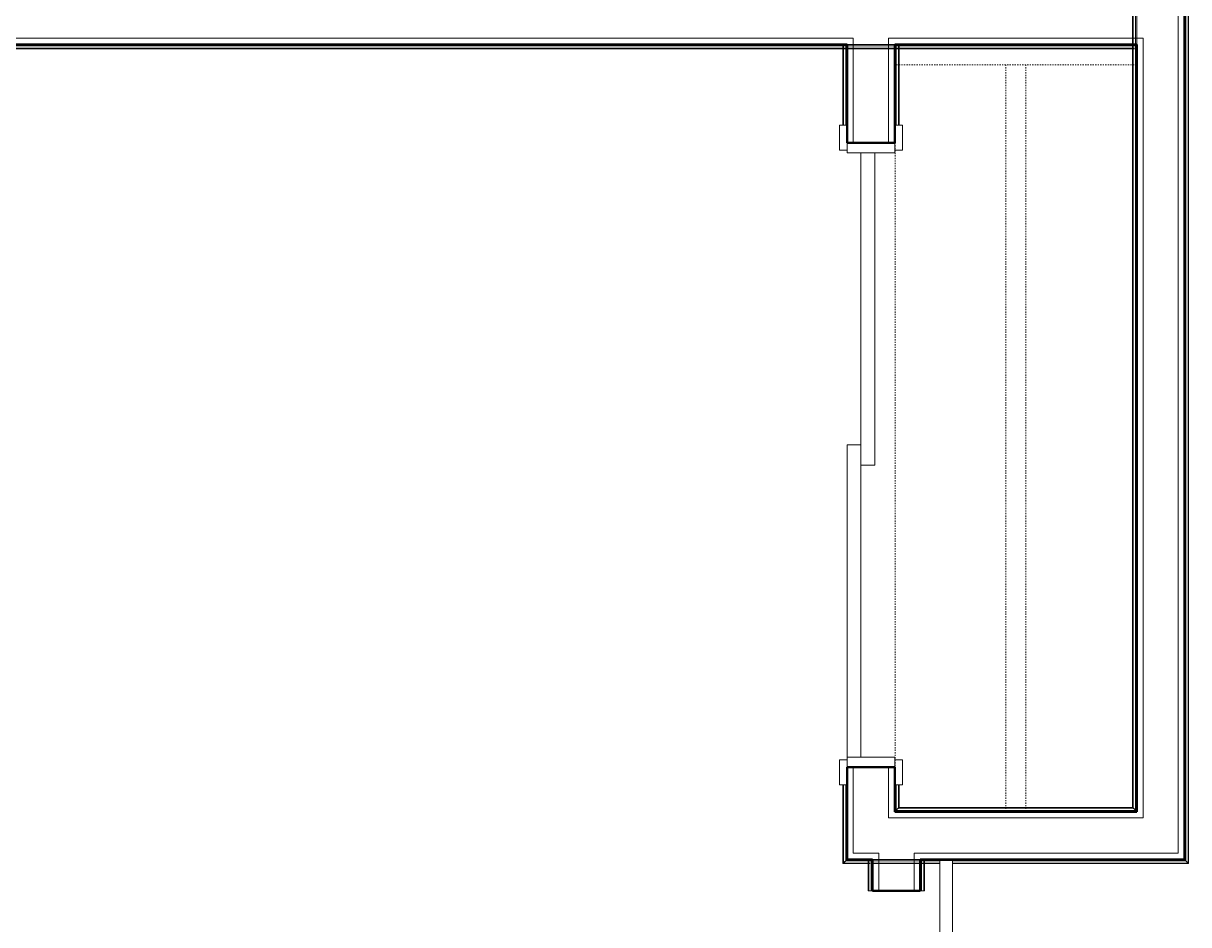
# Model space of a CAD drawing. Header units: inches. Extents: x -4218 to -1830, y 9767 to 12426.
# Drawn here: x -3360.1 to -3244.3, y 10559.4 to 10648.9 of the extents above; entities that cross this region are included whole.
import ezdxf

# ---------------------------------------------------------------- set-up
doc = ezdxf.new("R2010")
doc.units = ezdxf.units.IN
doc.header["$MEASUREMENT"] = 0
doc.linetypes.add('Dash', pattern=[0.25, 0.125, -0.125])
for name, color, linetype, lineweight in [('0-1', 7, 'Continuous', 5), ('0-2', 253, 'Continuous', 9), ('A-DOOR-1', 7, 'Continuous', 9), ('A-DOOR-2', 50, 'Continuous', 20), ('A-DOOR-3', 250, 'Continuous', 50), ('A-DOOR-FRAM-1', 50, 'Continuous', 20), ('A-WALL-1', 250, 'Continuous', 50), ('A-WALL-2', 10, 'Continuous', 13), ('A-WALL-3', 254, 'Continuous', 9), ('A-WALL-4', 253, 'Continuous', 9), ('A-WALL-5', 252, 'Continuous', 9), ('A-WALL-6', 7, 'Continuous', 9), ('Q-CASE-HDLN-1', 7, 'Dash', 9)]:
    doc.layers.add(name, color=color, linetype=linetype, lineweight=lineweight)

# ---------------------------------------------------------------- blocks, each defined once
blk = doc.blocks.new('Basic Wall _ INT - W4BØF - _5_8 GYP - 2X4 WOOD_BATT_ - 5_8 GYP_ - ___-3183195-BACKGROUND - 3RD FLOOR')
at = {"layer": 'A-WALL-3'}
for p, q in [((-3270.92, 10565.89), (-3270.95, 10565.89)), ((-3270.75, 10565.89), (-3270.81, 10565.89)), ((-3270.6, 10565.89), (-3270.74, 10565.89)), ((-3270.54, 10565.89), (-3270.6, 10565.89))]:
    blk.add_line(p, q, dxfattribs=at)
at = {"layer": 'A-WALL-4'}
for p, q in [((-3270.88, 10565.89), (-3270.86, 10565.89)), ((-3270.86, 10565.89), (-3270.82, 10565.89)), ((-3270.82, 10565.89), (-3270.54, 10565.89)), ((-3270.6, 10565.69), (-3270.6, 10565.74)), ((-3270.6, 10565.6), (-3270.6, 10565.67)), ((-3270.6, 10565.48), (-3270.6, 10565.57)), ((-3270.95, 10476.16), (-3270.95, 10475.54)), ((-3270.6, 10475.54), (-3270.6, 10476.16)), ((-3270.95, 10475.52), (-3270.92, 10475.52)), ((-3270.81, 10475.52), (-3270.75, 10475.52)), ((-3270.74, 10475.52), (-3270.6, 10475.52)), ((-3270.6, 10475.52), (-3270.54, 10475.52))]:
    blk.add_line(p, q, dxfattribs=at)
at = {"layer": 'A-WALL-5'}
for p, q in [((-3270.95, 10565.89), (-3270.91, 10565.89)), ((-3270.95, 10565.89), (-3270.95, 10562.79)), ((-3270.91, 10565.89), (-3270.88, 10565.89)), ((-3270.6, 10562.79), (-3270.6, 10565.48)), ((-3270.54, 10565.69), (-3270.54, 10565.73)), ((-3270.54, 10565.6), (-3270.54, 10565.67)), ((-3270.54, 10565.48), (-3270.54, 10565.57)), ((-3270.95, 10562.79), (-3270.92, 10562.79)), ((-3270.81, 10562.79), (-3270.75, 10562.79)), ((-3270.74, 10562.79), (-3270.6, 10562.79)), ((-3270.6, 10562.79), (-3270.54, 10562.79)), ((-3270.92, 10526.79), (-3270.95, 10526.79)), ((-3270.95, 10526.79), (-3270.95, 10476.16)), ((-3270.75, 10526.79), (-3270.81, 10526.79)), ((-3270.6, 10526.79), (-3270.74, 10526.79)), ((-3270.54, 10526.79), (-3270.6, 10526.79)), ((-3270.6, 10476.16), (-3270.6, 10526.79)), ((-3270.82, 10475.54), (-3270.82, 10476.16)), ((-3270.54, 10475.54), (-3270.54, 10476.16)), ((-3270.91, 10475.52), (-3270.95, 10475.52)), ((-3270.82, 10475.52), (-3270.91, 10475.52)), ((-3270.54, 10475.52), (-3270.82, 10475.52))]:
    blk.add_line(p, q, dxfattribs=at)
at = {"layer": 'A-WALL-6'}
for p, q in [((-3270.82, 10562.79), (-3270.82, 10565.89)), ((-3270.54, 10562.79), (-3270.54, 10565.48)), ((-3270.91, 10562.79), (-3270.95, 10562.79)), ((-3270.82, 10562.79), (-3270.91, 10562.79)), ((-3270.54, 10562.79), (-3270.82, 10562.79)), ((-3270.95, 10526.79), (-3270.91, 10526.79)), ((-3270.91, 10526.79), (-3270.82, 10526.79)), ((-3270.82, 10476.16), (-3270.82, 10526.79)), ((-3270.82, 10526.79), (-3270.54, 10526.79)), ((-3270.54, 10476.16), (-3270.54, 10526.79))]:
    blk.add_line(p, q, dxfattribs=at)
blk = doc.blocks.new('Basic Wall _ INT - W4BØF - _5_8 GYP - 2X4 WOOD_BATT_ - 5_8 GYP_ - ___-3183194-BACKGROUND - 3RD FLOOR')
at = {"layer": 'A-WALL-3'}
for p, q in [((-3276.05, 10565.89), (-3276.11, 10565.89)), ((-3275.9, 10565.89), (-3276.05, 10565.89)), ((-3275.84, 10565.89), (-3275.9, 10565.89)), ((-3275.7, 10565.89), (-3275.72, 10565.89)), ((-3275.7, 10526.79), (-3275.72, 10526.79))]:
    blk.add_line(p, q, dxfattribs=at)
at = {"layer": 'A-WALL-4'}
for p, q in [((-3276.11, 10565.89), (-3275.99, 10565.89)), ((-3276.05, 10565.69), (-3276.05, 10565.74)), ((-3276.05, 10565.6), (-3276.05, 10565.68)), ((-3276.05, 10565.48), (-3276.05, 10565.59)), ((-3275.99, 10565.89), (-3275.82, 10565.89)), ((-3275.82, 10565.89), (-3275.76, 10565.89)), ((-3276.05, 10526.79), (-3276.11, 10526.79)), ((-3275.9, 10526.79), (-3276.05, 10526.79)), ((-3276.05, 10522.57), (-3276.05, 10526.78)), ((-3275.84, 10526.79), (-3275.9, 10526.79)), ((-3275.7, 10526.79), (-3275.7, 10522.54)), ((-3276.05, 10522.34), (-3276.05, 10522.39)), ((-3276.05, 10522.25), (-3276.05, 10522.34)), ((-3276.05, 10522.13), (-3276.05, 10522.25))]:
    blk.add_line(p, q, dxfattribs=at)
at = {"layer": 'A-WALL-5'}
for p, q in [((-3276.11, 10565.69), (-3276.11, 10565.74)), ((-3276.11, 10565.6), (-3276.11, 10565.68)), ((-3276.11, 10565.48), (-3276.11, 10565.59)), ((-3276.05, 10562.79), (-3276.05, 10565.48)), ((-3275.76, 10565.89), (-3275.74, 10565.89)), ((-3275.74, 10565.89), (-3275.7, 10565.89)), ((-3275.7, 10565.89), (-3275.7, 10562.79)), ((-3276.11, 10562.79), (-3276.05, 10562.79)), ((-3276.05, 10562.79), (-3275.9, 10562.79)), ((-3275.9, 10562.79), (-3275.84, 10562.79)), ((-3275.72, 10562.79), (-3275.7, 10562.79)), ((-3276.11, 10526.79), (-3275.82, 10526.79)), ((-3276.11, 10522.58), (-3276.11, 10526.78)), ((-3275.82, 10526.79), (-3275.82, 10522.55)), ((-3275.82, 10526.79), (-3275.74, 10526.79)), ((-3275.74, 10526.79), (-3275.7, 10526.79)), ((-3276.11, 10522.34), (-3276.11, 10522.39)), ((-3276.11, 10522.25), (-3276.11, 10522.34)), ((-3276.11, 10522.13), (-3276.11, 10522.25)), ((-3276.05, 10475.52), (-3276.05, 10522.13)), ((-3275.7, 10522.54), (-3275.7, 10475.52)), ((-3276.11, 10475.52), (-3276.05, 10475.52)), ((-3276.05, 10475.52), (-3275.9, 10475.52)), ((-3275.9, 10475.52), (-3275.84, 10475.52)), ((-3275.72, 10475.52), (-3275.7, 10475.52))]:
    blk.add_line(p, q, dxfattribs=at)
at = {"layer": 'A-WALL-6'}
for p, q in [((-3276.11, 10562.79), (-3276.11, 10565.48)), ((-3275.82, 10565.89), (-3275.82, 10562.79)), ((-3275.82, 10562.79), (-3276.11, 10562.79)), ((-3275.74, 10562.79), (-3275.82, 10562.79)), ((-3275.7, 10562.79), (-3275.74, 10562.79)), ((-3276.11, 10475.52), (-3276.11, 10522.13)), ((-3275.82, 10522.54), (-3275.82, 10475.52)), ((-3275.82, 10475.52), (-3276.11, 10475.52)), ((-3275.74, 10475.52), (-3275.82, 10475.52)), ((-3275.7, 10475.52), (-3275.74, 10475.52))]:
    blk.add_line(p, q, dxfattribs=at)
blk = doc.blocks.new('Basic Wall _ INT - W4BØF - _5_8 GYP - 2X4 WOOD_BATT_ - 5_8 GYP_ - ___-3183199-BACKGROUND - 3RD FLOOR')
at = {"layer": 'A-WALL-3'}
for p, q in [((-3278.57, 10646.79), (-3278.64, 10646.79)), ((-3278.43, 10646.79), (-3278.57, 10646.79)), ((-3278.36, 10646.79), (-3278.42, 10646.79)), ((-3278.22, 10646.79), (-3278.25, 10646.79))]:
    blk.add_line(p, q, dxfattribs=at)
at = {"layer": 'A-WALL-4'}
for p, q in [((-3278.64, 10646.79), (-3278.37, 10646.79)), ((-3278.57, 10646.6), (-3278.57, 10646.65)), ((-3278.57, 10646.51), (-3278.57, 10646.59)), ((-3278.57, 10646.4), (-3278.57, 10646.5)), ((-3278.37, 10646.79), (-3278.35, 10646.79)), ((-3278.35, 10646.79), (-3278.29, 10646.79)), ((-3278.22, 10574.67), (-3278.22, 10573.3)), ((-3278.64, 10565.48), (-3278.57, 10565.54)), ((-3278.57, 10565.54), (-3278.43, 10565.69)), ((-3278.42, 10565.69), (-3278.36, 10565.75)), ((-3278.25, 10565.87), (-3278.22, 10565.89))]:
    blk.add_line(p, q, dxfattribs=at)
at = {"layer": 'A-WALL-5'}
for p, q in [((-3278.64, 10646.6), (-3278.64, 10646.65)), ((-3278.64, 10646.51), (-3278.64, 10646.59)), ((-3278.64, 10646.4), (-3278.64, 10646.5)), ((-3278.57, 10638.8), (-3278.57, 10646.38)), ((-3278.29, 10646.79), (-3278.26, 10646.79)), ((-3278.26, 10646.79), (-3278.22, 10646.79)), ((-3278.22, 10646.79), (-3278.22, 10638.8)), ((-3278.57, 10565.54), (-3278.57, 10573.3)), ((-3278.22, 10573.3), (-3278.22, 10565.89))]:
    blk.add_line(p, q, dxfattribs=at)
at = {"layer": 'A-WALL-6'}
for p, q in [((-3278.64, 10638.8), (-3278.64, 10646.38)), ((-3278.35, 10646.79), (-3278.35, 10638.8)), ((-3278.64, 10565.48), (-3278.64, 10573.3)), ((-3278.35, 10573.3), (-3278.35, 10565.77))]:
    blk.add_line(p, q, dxfattribs=at)
at = {"layer": 'A-WALL-6', "flags": 128}
for points in [[(-3278.35, 10565.77), (-3278.37, 10565.75), (-3278.42, 10565.69), (-3278.52, 10565.6), (-3278.64, 10565.48)], [(-3278.26, 10565.85), (-3278.29, 10565.83), (-3278.31, 10565.81), (-3278.32, 10565.79), (-3278.34, 10565.78), (-3278.34, 10565.77), (-3278.35, 10565.77)]]:
    blk.add_lwpolyline(points, dxfattribs=at)
blk = doc.blocks.new('Basic Wall _ INT - W4BØF - _5_8 GYP - 2X4 WOOD_BATT_ - 5_8 GYP_ - ___-3183198-BACKGROUND - 3RD FLOOR')
at = {"layer": 'A-WALL-3'}
for p, q in [((-3273.45, 10646.79), (-3273.47, 10646.79)), ((-3273.27, 10646.79), (-3273.33, 10646.79)), ((-3273.12, 10646.79), (-3273.27, 10646.79)), ((-3273.06, 10646.79), (-3273.12, 10646.79))]:
    blk.add_line(p, q, dxfattribs=at)
at = {"layer": 'A-WALL-4'}
for p, q in [((-3273.41, 10646.79), (-3273.35, 10646.79)), ((-3273.35, 10646.79), (-3273.06, 10646.79)), ((-3273.12, 10646.6), (-3273.12, 10646.65)), ((-3273.12, 10646.51), (-3273.12, 10646.59)), ((-3273.12, 10646.4), (-3273.12, 10646.5)), ((-3273.47, 10575.05), (-3273.47, 10573.3)), ((-3273.47, 10570.64), (-3273.45, 10570.67)), ((-3273.33, 10570.78), (-3273.27, 10570.84)), ((-3273.27, 10570.85), (-3273.12, 10570.99)), ((-3273.12, 10570.99), (-3273.06, 10571.06))]:
    blk.add_line(p, q, dxfattribs=at)
at = {"layer": 'A-WALL-5'}
for p, q in [((-3273.47, 10646.79), (-3273.43, 10646.79)), ((-3273.47, 10646.79), (-3273.47, 10638.8)), ((-3273.43, 10646.79), (-3273.41, 10646.79)), ((-3273.12, 10638.8), (-3273.12, 10646.38)), ((-3273.06, 10646.6), (-3273.06, 10646.65)), ((-3273.06, 10646.51), (-3273.06, 10646.59)), ((-3273.06, 10646.4), (-3273.06, 10646.5)), ((-3273.47, 10573.3), (-3273.47, 10570.64)), ((-3273.12, 10570.99), (-3273.12, 10573.3))]:
    blk.add_line(p, q, dxfattribs=at)
at = {"layer": 'A-WALL-6'}
for p, q in [((-3273.35, 10638.8), (-3273.35, 10646.79)), ((-3273.06, 10638.8), (-3273.06, 10646.38)), ((-3273.35, 10570.77), (-3273.35, 10573.3)), ((-3273.06, 10571.06), (-3273.06, 10573.3))]:
    blk.add_line(p, q, dxfattribs=at)
at = {"layer": 'A-WALL-6', "flags": 128}
for points in [[(-3273.35, 10570.77), (-3273.35, 10570.77), (-3273.36, 10570.76), (-3273.37, 10570.74), (-3273.39, 10570.73), (-3273.41, 10570.71), (-3273.43, 10570.69)], [(-3273.06, 10571.06), (-3273.18, 10570.94), (-3273.27, 10570.85), (-3273.33, 10570.79), (-3273.35, 10570.77)]]:
    blk.add_lwpolyline(points, dxfattribs=at)
blk = doc.blocks.new('SLIDING - FLUSH - 5-0 x 6-8-3203585-BACKGROUND - 3RD FLOOR')
at = {"layer": 'A-DOOR-1'}
for p, q in [((-30.25, 3), (-32.75, 3)), ((-32.75, 3), (-32.75, 2.25)), ((-30.25, 2.25), (-30.25, 3)), ((30.25, 3), (30.25, 2.25)), ((32.75, 3), (30.25, 3)), ((32.75, 2.25), (32.75, 3)), ((-32.75, 2.25), (-30.25, 2.25)), ((30.25, 2.25), (32.75, 2.25)), ((-30.25, -2.5), (-32.75, -2.5)), ((-32.75, -2.5), (-32.75, -3.25)), ((-32.75, -3.25), (-30.25, -3.25)), ((-30.25, -3.25), (-30.25, -2.5)), ((32.75, -2.5), (30.25, -2.5)), ((30.25, -2.5), (30.25, -3.25)), ((30.25, -3.25), (32.75, -3.25)), ((32.75, -3.25), (32.75, -2.5))]:
    blk.add_line(p, q, dxfattribs=at)
at = {"layer": 'A-DOOR-2'}
for p, q in [((1, 2.25), (-30, 2.25)), ((-30, 2.25), (-30, 0.87)), ((1, 0.87), (1, 2.25)), ((-30, 0.87), (1, 0.87)), ((30, 0.87), (-1, 0.87)), ((-1, 0.87), (-1, -0.5)), ((30, -0.5), (30, 0.87)), ((-1, -0.5), (30, -0.5))]:
    blk.add_line(p, q, dxfattribs=at)
at = {"layer": 'A-DOOR-FRAM-1'}
for p, q in [((-30, 2.25), (-31, 2.25)), ((-31, 2.25), (-31, -2.5)), ((-30, -2.5), (-30, 2.25)), ((31, 2.25), (30, 2.25)), ((30, 2.25), (30, -2.5)), ((31, -2.5), (31, 2.25)), ((-31, -2.5), (-30, -2.5)), ((30, -2.5), (31, -2.5))]:
    blk.add_line(p, q, dxfattribs=at)
blk = doc.blocks.new('Basic Wall _ INT - W4BØF - _5_8 GYP - 2X4 WOOD_BATT_ - 5_8 GYP_ - ___-3183201-BACKGROUND - 3RD FLOOR')
at = {"layer": 'A-WALL-3'}
for p, q in [((-3249.45, 10646.77), (-3249.45, 10646.79)), ((-3249.45, 10646.59), (-3249.45, 10646.65)), ((-3249.45, 10646.44), (-3249.45, 10646.59)), ((-3249.45, 10646.38), (-3249.45, 10646.44))]:
    blk.add_line(p, q, dxfattribs=at)
at = {"layer": 'A-WALL-4'}
for p, q in [((-3278.64, 10646.44), (-3278.52, 10646.44)), ((-3278.52, 10646.44), (-3278.43, 10646.44)), ((-3278.42, 10646.44), (-3278.37, 10646.44)), ((-3273.47, 10646.79), (-3278.22, 10646.79)), ((-3278.2, 10646.44), (-3274.1, 10646.44)), ((-3274.07, 10646.44), (-3273.47, 10646.44)), ((-3273.33, 10646.44), (-3273.27, 10646.44)), ((-3273.27, 10646.44), (-3273.18, 10646.44)), ((-3273.18, 10646.44), (-3273.06, 10646.44)), ((-3249.86, 10646.44), (-3249.77, 10646.44)), ((-3249.74, 10646.44), (-3249.68, 10646.44)), ((-3249.45, 10646.73), (-3249.45, 10646.71)), ((-3249.45, 10646.71), (-3249.45, 10646.69)), ((-3249.45, 10646.69), (-3249.45, 10646.68)), ((-3249.45, 10646.68), (-3249.45, 10646.67)), ((-3249.45, 10646.67), (-3249.45, 10646.65)), ((-3249.45, 10646.65), (-3249.45, 10646.38))]:
    blk.add_line(p, q, dxfattribs=at)
at = {"layer": 'A-WALL-5'}
for p, q in [((-3278.22, 10646.79), (-3402.3, 10646.79)), ((-3402.3, 10646.44), (-3278.64, 10646.44)), ((-3278.64, 10646.38), (-3278.52, 10646.38)), ((-3278.52, 10646.38), (-3278.43, 10646.38)), ((-3278.42, 10646.38), (-3278.37, 10646.38)), ((-3278.21, 10646.67), (-3274.1, 10646.67)), ((-3278.2, 10646.38), (-3274.1, 10646.38)), ((-3274.09, 10646.67), (-3273.47, 10646.67)), ((-3274.07, 10646.38), (-3273.47, 10646.38)), ((-3249.45, 10646.79), (-3273.47, 10646.79)), ((-3273.33, 10646.38), (-3273.27, 10646.38)), ((-3273.27, 10646.38), (-3273.18, 10646.38)), ((-3273.18, 10646.38), (-3273.06, 10646.38)), ((-3273.06, 10646.44), (-3249.86, 10646.44)), ((-3249.86, 10646.38), (-3249.77, 10646.38)), ((-3249.74, 10646.38), (-3249.68, 10646.38)), ((-3249.45, 10646.79), (-3249.45, 10646.75)), ((-3249.45, 10646.75), (-3249.45, 10646.73))]:
    blk.add_line(p, q, dxfattribs=at)
at = {"layer": 'A-WALL-6'}
for p, q in [((-3402.3, 10646.67), (-3278.21, 10646.67)), ((-3402.3, 10646.38), (-3278.64, 10646.38)), ((-3273.47, 10646.67), (-3249.45, 10646.67)), ((-3273.06, 10646.38), (-3249.86, 10646.38))]:
    blk.add_line(p, q, dxfattribs=at)
blk = doc.blocks.new('Basic Wall _ INT - W4BØF - _5_8 GYP - 2X4 WOOD_BATT_ - 5_8 GYP_ - ___-3183203-BACKGROUND - 3RD FLOOR')
at = {"layer": 'A-WALL-4'}
for p, q in [((-3244.7, 10565.89), (-3244.67, 10565.87)), ((-3244.56, 10565.75), (-3244.5, 10565.69)), ((-3244.49, 10565.69), (-3244.35, 10565.54)), ((-3244.35, 10565.54), (-3244.29, 10565.48))]:
    blk.add_line(p, q, dxfattribs=at)
at = {"layer": 'A-WALL-5'}
for p, q in [((-3244.67, 10673.55), (-3244.7, 10673.55)), ((-3244.7, 10565.89), (-3244.7, 10673.55)), ((-3244.5, 10673.55), (-3244.56, 10673.55)), ((-3244.35, 10673.55), (-3244.49, 10673.55)), ((-3244.29, 10673.55), (-3244.35, 10673.55)), ((-3244.35, 10673.55), (-3244.35, 10565.54))]:
    blk.add_line(p, q, dxfattribs=at)
at = {"layer": 'A-WALL-6'}
for p, q in [((-3244.7, 10673.55), (-3244.66, 10673.55)), ((-3244.66, 10673.55), (-3244.57, 10673.55)), ((-3244.57, 10565.77), (-3244.57, 10673.55)), ((-3244.57, 10673.55), (-3244.29, 10673.55)), ((-3244.29, 10673.55), (-3244.29, 10565.48))]:
    blk.add_line(p, q, dxfattribs=at)
at = {"layer": 'A-WALL-6', "flags": 128}
for points in [[(-3244.57, 10565.77), (-3244.58, 10565.77), (-3244.58, 10565.78), (-3244.6, 10565.79), (-3244.61, 10565.81), (-3244.63, 10565.83), (-3244.66, 10565.85)], [(-3244.29, 10565.48), (-3244.4, 10565.6), (-3244.5, 10565.69), (-3244.55, 10565.75), (-3244.57, 10565.77)]]:
    blk.add_lwpolyline(points, dxfattribs=at)
blk = doc.blocks.new('Basic Wall _ INT - W4BØF - _5_8 GYP - 2X4 WOOD_BATT_ - 5_8 GYP_ - ___-3183202-BACKGROUND - 3RD FLOOR')
at = {"layer": 'A-WALL-4'}
for p, q in [((-3249.8, 10651.95), (-3249.8, 10651.84)), ((-3249.8, 10651.84), (-3249.8, 10651.74)), ((-3249.8, 10651.74), (-3249.8, 10651.69)), ((-3249.8, 10651.54), (-3249.8, 10650.92)), ((-3249.8, 10650.87), (-3249.8, 10647.42)), ((-3249.45, 10646.79), (-3249.45, 10651.54)), ((-3249.8, 10647.41), (-3249.8, 10646.79)), ((-3249.8, 10646.65), (-3249.8, 10646.59)), ((-3249.8, 10646.59), (-3249.8, 10646.5)), ((-3249.8, 10646.5), (-3249.8, 10646.38)), ((-3249.86, 10571.06), (-3249.8, 10570.99)), ((-3249.8, 10570.99), (-3249.65, 10570.85)), ((-3249.65, 10570.84), (-3249.59, 10570.78)), ((-3249.47, 10570.67), (-3249.45, 10570.64))]:
    blk.add_line(p, q, dxfattribs=at)
at = {"layer": 'A-WALL-5'}
for p, q in [((-3249.8, 10673.55), (-3249.86, 10673.55)), ((-3249.65, 10673.55), (-3249.8, 10673.55)), ((-3249.8, 10673.55), (-3249.8, 10651.95)), ((-3249.59, 10673.55), (-3249.65, 10673.55)), ((-3249.45, 10673.55), (-3249.47, 10673.55)), ((-3249.45, 10651.54), (-3249.45, 10673.55)), ((-3249.86, 10651.95), (-3249.86, 10651.84)), ((-3249.86, 10651.84), (-3249.86, 10651.74)), ((-3249.86, 10651.74), (-3249.86, 10651.69)), ((-3249.86, 10651.54), (-3249.86, 10650.86)), ((-3249.86, 10650.86), (-3249.86, 10647.42)), ((-3249.57, 10651.54), (-3249.57, 10650.92)), ((-3249.57, 10650.9), (-3249.57, 10647.42)), ((-3249.86, 10647.41), (-3249.86, 10646.79)), ((-3249.57, 10647.41), (-3249.57, 10646.79)), ((-3249.86, 10646.65), (-3249.86, 10646.59)), ((-3249.86, 10646.59), (-3249.86, 10646.5)), ((-3249.86, 10646.5), (-3249.86, 10646.38)), ((-3249.8, 10646.38), (-3249.8, 10570.99)), ((-3249.45, 10570.64), (-3249.45, 10646.79))]:
    blk.add_line(p, q, dxfattribs=at)
at = {"layer": 'A-WALL-6'}
for p, q in [((-3249.86, 10673.55), (-3249.57, 10673.55)), ((-3249.86, 10673.55), (-3249.86, 10651.95)), ((-3249.57, 10673.55), (-3249.57, 10651.54)), ((-3249.57, 10673.55), (-3249.49, 10673.55)), ((-3249.49, 10673.55), (-3249.45, 10673.55)), ((-3249.86, 10646.38), (-3249.86, 10571.06)), ((-3249.57, 10646.79), (-3249.57, 10570.77))]:
    blk.add_line(p, q, dxfattribs=at)
at = {"layer": 'A-WALL-6', "flags": 128}
for points in [[(-3249.57, 10570.77), (-3249.59, 10570.79), (-3249.65, 10570.85), (-3249.74, 10570.94), (-3249.86, 10571.06)], [(-3249.49, 10570.69), (-3249.51, 10570.71), (-3249.53, 10570.73), (-3249.55, 10570.74), (-3249.56, 10570.76), (-3249.57, 10570.77), (-3249.57, 10570.77)]]:
    blk.add_lwpolyline(points, dxfattribs=at)
blk = doc.blocks.new('Basic Wall _ INT - W4BØF - _5_8 GYP - 2X4 WOOD_BATT_ - 5_8 GYP_ - ___-3183205-BACKGROUND - 3RD FLOOR')
at = {"layer": 'A-WALL-4'}
for p, q in [((-3273.45, 10570.67), (-3273.47, 10570.64)), ((-3273.27, 10570.84), (-3273.33, 10570.78)), ((-3273.12, 10570.99), (-3273.27, 10570.85)), ((-3273.06, 10571.06), (-3273.12, 10570.99)), ((-3249.8, 10570.99), (-3249.86, 10571.06)), ((-3249.65, 10570.85), (-3249.8, 10570.99)), ((-3249.59, 10570.78), (-3249.65, 10570.84)), ((-3249.45, 10570.64), (-3249.47, 10570.67))]:
    blk.add_line(p, q, dxfattribs=at)
at = {"layer": 'A-WALL-5'}
for p, q in [((-3273.12, 10570.99), (-3249.8, 10570.99)), ((-3249.45, 10570.64), (-3273.47, 10570.64))]:
    blk.add_line(p, q, dxfattribs=at)
at = {"layer": 'A-WALL-6'}
for p, q in [((-3249.57, 10570.77), (-3273.35, 10570.77)), ((-3273.06, 10571.06), (-3249.86, 10571.06))]:
    blk.add_line(p, q, dxfattribs=at)
at = {"layer": 'A-WALL-6', "flags": 128}
for points in [[(-3273.43, 10570.69), (-3273.41, 10570.71), (-3273.39, 10570.73), (-3273.37, 10570.74), (-3273.36, 10570.76), (-3273.35, 10570.77), (-3273.35, 10570.77)], [(-3273.35, 10570.77), (-3273.33, 10570.79), (-3273.27, 10570.85), (-3273.18, 10570.94), (-3273.06, 10571.06)], [(-3249.86, 10571.06), (-3249.74, 10570.94), (-3249.65, 10570.85), (-3249.59, 10570.79), (-3249.57, 10570.77)], [(-3249.57, 10570.77), (-3249.57, 10570.77), (-3249.56, 10570.76), (-3249.55, 10570.74), (-3249.53, 10570.73), (-3249.51, 10570.71), (-3249.49, 10570.69)]]:
    blk.add_lwpolyline(points, dxfattribs=at)
blk = doc.blocks.new('Basic Wall _ INT - W4BØF - _5_8 GYP - 2X4 WOOD_BATT_ - 5_8 GYP_ - ___-3183204-BACKGROUND - 3RD FLOOR')
at = {"layer": 'A-WALL-4'}
for p, q in [((-3278.57, 10565.54), (-3278.64, 10565.48)), ((-3278.43, 10565.69), (-3278.57, 10565.54)), ((-3278.36, 10565.75), (-3278.42, 10565.69)), ((-3278.22, 10565.89), (-3278.25, 10565.87)), ((-3276.11, 10565.54), (-3276.01, 10565.54)), ((-3275.99, 10565.54), (-3275.95, 10565.54)), ((-3275.9, 10565.54), (-3275.85, 10565.54)), ((-3275.07, 10565.89), (-3275.7, 10565.89)), ((-3275.7, 10565.54), (-3270.95, 10565.54)), ((-3270.95, 10565.89), (-3271.57, 10565.89)), ((-3270.8, 10565.54), (-3270.75, 10565.54)), ((-3270.75, 10565.54), (-3270.67, 10565.54)), ((-3270.65, 10565.54), (-3270.55, 10565.54)), ((-3244.67, 10565.87), (-3244.7, 10565.89)), ((-3244.5, 10565.69), (-3244.56, 10565.75)), ((-3244.35, 10565.54), (-3244.49, 10565.69)), ((-3244.29, 10565.48), (-3244.35, 10565.54))]:
    blk.add_line(p, q, dxfattribs=at)
at = {"layer": 'A-WALL-5'}
for p, q in [((-3278.57, 10565.54), (-3276.11, 10565.54)), ((-3275.7, 10565.89), (-3278.22, 10565.89)), ((-3276.11, 10565.48), (-3276.01, 10565.48)), ((-3275.99, 10565.48), (-3275.95, 10565.48)), ((-3275.9, 10565.48), (-3275.85, 10565.48)), ((-3275.7, 10565.48), (-3270.95, 10565.48)), ((-3275.67, 10565.77), (-3270.97, 10565.77)), ((-3271.57, 10565.89), (-3275.07, 10565.89)), ((-3244.7, 10565.89), (-3270.95, 10565.89)), ((-3270.8, 10565.48), (-3270.75, 10565.48)), ((-3270.75, 10565.48), (-3270.67, 10565.48)), ((-3270.65, 10565.48), (-3270.55, 10565.48)), ((-3270.54, 10565.54), (-3269, 10565.54)), ((-3267.75, 10565.54), (-3244.35, 10565.54))]:
    blk.add_line(p, q, dxfattribs=at)
at = {"layer": 'A-WALL-6'}
for p, q in [((-3278.64, 10565.48), (-3276.11, 10565.48)), ((-3278.35, 10565.77), (-3275.7, 10565.77)), ((-3270.95, 10565.77), (-3269, 10565.77)), ((-3270.54, 10565.48), (-3269, 10565.48)), ((-3267.75, 10565.77), (-3244.57, 10565.77)), ((-3267.75, 10565.48), (-3244.29, 10565.48))]:
    blk.add_line(p, q, dxfattribs=at)
at = {"layer": 'A-WALL-6', "flags": 128}
for points in [[(-3278.64, 10565.48), (-3278.52, 10565.6), (-3278.42, 10565.69), (-3278.37, 10565.75), (-3278.35, 10565.77)], [(-3278.35, 10565.77), (-3278.34, 10565.77), (-3278.34, 10565.78), (-3278.32, 10565.79), (-3278.31, 10565.81), (-3278.29, 10565.83), (-3278.26, 10565.85)], [(-3244.66, 10565.85), (-3244.63, 10565.83), (-3244.61, 10565.81), (-3244.6, 10565.79), (-3244.58, 10565.78), (-3244.58, 10565.77), (-3244.57, 10565.77)], [(-3244.57, 10565.77), (-3244.55, 10565.75), (-3244.5, 10565.69), (-3244.4, 10565.6), (-3244.29, 10565.48)]]:
    blk.add_lwpolyline(points, dxfattribs=at)
blk = doc.blocks.new('BARN - FLUSH - 3-0 x 7-0 BARN DOOR-2961666-BACKGROUND - 3RD FLOOR')
at = {"layer": 'A-DOOR-1'}
for p, q in [((21, -4.32), (-60, -4.32)), ((-60, -4.95), (-60, -4.32)), ((-52, -4.07), (-26, -4.07)), ((21, -4.32), (21, -4.95)), ((-60, -5.57), (-60, -4.95)), ((-60, -5.57), (21, -5.57)), ((-54.5, -5.67), (-56, -5.67)), ((-56, -5.67), (-56, -6)), ((-54.5, -6), (-54.5, -5.67)), ((-23.5, -6), (-23.5, -5.67)), ((-22, -5.67), (-23.5, -5.67)), ((-22, -5.67), (-22, -6)), ((21, -4.95), (21, -5.57)), ((-54.5, -6), (-56, -6)), ((-22, -6), (-23.5, -6))]:
    blk.add_line(p, q, dxfattribs=at)
at = {"layer": 'A-DOOR-3'}
for p, q in [((-52, -4.07), (-57, -4.07)), ((-57, -4.07), (-57, -4.32)), ((-52, -4.33), (-52, -4.07)), ((-21, -4.07), (-26, -4.07)), ((-26, -4.07), (-26, -4.32)), ((-21, -4.32), (-21, -4.07)), ((-57, -5.57), (-57, -5.82)), ((-21, -5.82), (-21, -5.57)), ((-57, -5.82), (-56, -5.82)), ((-54.5, -5.82), (-23.5, -5.82)), ((-22, -5.82), (-21, -5.82))]:
    blk.add_line(p, q, dxfattribs=at)
blk = doc.blocks.new('OD_CW_Closet - OD_CW_Closet-2508933-BACKGROUND - 3RD FLOOR')
at = {"layer": 'Q-CASE-HDLN-1'}
for p, q in [((74.9, 24), (0.74, 24)), ((0.74, 24), (0.74, 0)), ((74.9, 0), (74.9, 24)), ((0.74, 13), (74.9, 13)), ((0.74, 11), (74.9, 11)), ((0.74, 0), (74.9, 0))]:
    blk.add_line(p, q, dxfattribs=at)
blk = doc.blocks.new('CTR - 1st Phase - Unit Layouts_rvt-1-BACKGROUND - 3RD FLOOR')
at = {"layer": 'A-WALL-1'}
for p, q in [((-3244.7, 10570.64), (-3244.7, 10673.55)), ((-3402.3, 10646.79), (-3278.22, 10646.79)), ((-3278.22, 10646.79), (-3278.22, 10637.05)), ((-3273.47, 10637.05), (-3273.47, 10646.79)), ((-3273.47, 10646.79), (-3249.45, 10646.79)), ((-3249.45, 10646.79), (-3249.45, 10570.64)), ((-3278.22, 10637.05), (-3273.47, 10637.05)), ((-3273.47, 10575.05), (-3278.22, 10575.05)), ((-3278.22, 10575.05), (-3278.22, 10565.89)), ((-3273.47, 10570.64), (-3273.47, 10575.05)), ((-3249.45, 10570.64), (-3273.47, 10570.64)), ((-3244.7, 10566.52), (-3244.7, 10570.64)), ((-3244.7, 10565.89), (-3244.7, 10566.52)), ((-3278.22, 10565.89), (-3277.6, 10565.89)), ((-3277.6, 10565.89), (-3275.7, 10565.89)), ((-3275.7, 10565.89), (-3275.7, 10562.79)), ((-3270.95, 10562.79), (-3270.95, 10565.89)), ((-3270.95, 10565.89), (-3244.7, 10565.89)), ((-3275.7, 10562.79), (-3270.95, 10562.79))]:
    blk.add_line(p, q, dxfattribs=at)
at = {"layer": 'A-WALL-2'}
for p, q in [((-3245.32, 10570.64), (-3245.32, 10672.93)), ((-3277.6, 10647.42), (-3401.67, 10647.42)), ((-3277.6, 10647.42), (-3277.6, 10646.79)), ((-3274.1, 10647.42), (-3274.1, 10646.79)), ((-3249.45, 10647.42), (-3274.1, 10647.42)), ((-3248.82, 10647.42), (-3249.45, 10647.42)), ((-3248.82, 10570.64), (-3248.82, 10647.42)), ((-3277.6, 10646.79), (-3277.6, 10637.05)), ((-3274.1, 10646.79), (-3274.1, 10637.05)), ((-3277.6, 10575.05), (-3277.6, 10566.52)), ((-3274.1, 10575.05), (-3274.1, 10570.02)), ((-3273.47, 10570.02), (-3274.1, 10570.02)), ((-3248.82, 10570.02), (-3273.47, 10570.02)), ((-3248.82, 10570.64), (-3248.82, 10570.02)), ((-3245.32, 10570.64), (-3245.32, 10570.02)), ((-3245.32, 10570.02), (-3245.32, 10566.52)), ((-3275.07, 10566.52), (-3277.6, 10566.52)), ((-3275.07, 10566.52), (-3275.07, 10565.89)), ((-3271.57, 10566.52), (-3271.57, 10565.89)), ((-3245.32, 10566.52), (-3271.57, 10566.52)), ((-3275.07, 10565.89), (-3275.07, 10562.79)), ((-3271.57, 10565.89), (-3271.57, 10562.79))]:
    blk.add_line(p, q, dxfattribs=at)
at = {"layer": 'A-WALL-3'}
for p, q in [((-3278.64, 10646.79), (-3278.37, 10646.79)), ((-3278.22, 10646.65), (-3278.22, 10646.6)), ((-3278.22, 10646.59), (-3278.22, 10646.51)), ((-3278.22, 10646.5), (-3278.22, 10646.4)), ((-3273.47, 10646.6), (-3273.47, 10646.65)), ((-3273.47, 10646.51), (-3273.47, 10646.59)), ((-3273.47, 10646.4), (-3273.47, 10646.5)), ((-3273.33, 10646.79), (-3273.06, 10646.79)), ((-3249.86, 10646.79), (-3249.77, 10646.79)), ((-3249.74, 10646.79), (-3249.68, 10646.79)), ((-3249.45, 10646.65), (-3249.45, 10646.38)), ((-3278.22, 10574.67), (-3278.22, 10573.3)), ((-3273.47, 10573.3), (-3273.47, 10575.05)), ((-3275.84, 10565.89), (-3276.11, 10565.89)), ((-3275.7, 10565.89), (-3275.07, 10565.89)), ((-3275.7, 10565.87), (-3275.7, 10565.89)), ((-3275.7, 10565.69), (-3275.7, 10565.75)), ((-3275.7, 10565.74), (-3275.7, 10565.69)), ((-3275.7, 10565.68), (-3275.7, 10565.6)), ((-3275.7, 10565.6), (-3275.7, 10565.68)), ((-3275.7, 10565.59), (-3275.7, 10565.54)), ((-3275.7, 10565.54), (-3275.7, 10565.59)), ((-3275.7, 10565.48), (-3275.7, 10565.54)), ((-3275.7, 10565.54), (-3275.7, 10565.48)), ((-3271.57, 10565.89), (-3270.95, 10565.89)), ((-3270.95, 10565.89), (-3270.95, 10565.87)), ((-3270.95, 10565.69), (-3270.95, 10565.74)), ((-3270.95, 10565.74), (-3270.95, 10565.69)), ((-3270.95, 10565.6), (-3270.95, 10565.67)), ((-3270.95, 10565.67), (-3270.95, 10565.6)), ((-3270.95, 10565.48), (-3270.95, 10565.54)), ((-3270.95, 10565.54), (-3270.95, 10565.48)), ((-3270.8, 10565.89), (-3270.54, 10565.89))]:
    blk.add_line(p, q, dxfattribs=at)
at = {"layer": 'A-WALL-4'}
for p, q in [((-3244.7, 10570.64), (-3244.7, 10673.55)), ((-3402.3, 10646.79), (-3278.64, 10646.79)), ((-3278.22, 10646.38), (-3278.22, 10638.8)), ((-3273.47, 10638.8), (-3273.47, 10646.38)), ((-3273.06, 10646.79), (-3249.86, 10646.79)), ((-3249.45, 10646.38), (-3249.45, 10570.64)), ((-3273.47, 10637.05), (-3278.22, 10637.05)), ((-3278.22, 10575.05), (-3273.47, 10575.05)), ((-3278.22, 10573.3), (-3278.22, 10565.89)), ((-3273.47, 10570.64), (-3273.47, 10573.3)), ((-3249.45, 10570.64), (-3273.47, 10570.64)), ((-3244.7, 10570.64), (-3244.7, 10565.89)), ((-3276.11, 10565.89), (-3278.22, 10565.89)), ((-3275.07, 10565.89), (-3275.7, 10565.89)), ((-3275.7, 10565.83), (-3275.7, 10565.81)), ((-3275.7, 10565.81), (-3275.7, 10565.78)), ((-3275.7, 10565.78), (-3275.7, 10565.77)), ((-3275.7, 10565.77), (-3275.7, 10565.77)), ((-3275.7, 10565.77), (-3275.7, 10565.75)), ((-3275.7, 10565.75), (-3275.7, 10565.69)), ((-3275.7, 10565.69), (-3275.7, 10565.48)), ((-3270.95, 10565.54), (-3275.7, 10565.54)), ((-3275.7, 10565.48), (-3275.7, 10562.79)), ((-3275.07, 10565.89), (-3271.57, 10565.89)), ((-3270.95, 10565.89), (-3271.57, 10565.89)), ((-3270.95, 10565.77), (-3270.95, 10565.83)), ((-3270.95, 10565.69), (-3270.95, 10565.77)), ((-3270.95, 10565.77), (-3270.95, 10565.77)), ((-3270.95, 10565.48), (-3270.95, 10565.69)), ((-3270.95, 10562.79), (-3270.95, 10565.48)), ((-3270.54, 10565.89), (-3244.7, 10565.89))]:
    blk.add_line(p, q, dxfattribs=at)
at = {"layer": 'A-WALL-5'}
for p, q in [((-3275.7, 10565.89), (-3275.7, 10565.85)), ((-3275.7, 10565.85), (-3275.7, 10565.83)), ((-3270.95, 10565.48), (-3275.7, 10565.48)), ((-3271.57, 10565.89), (-3275.07, 10565.89)), ((-3270.95, 10565.85), (-3270.95, 10565.89)), ((-3270.95, 10565.83), (-3270.95, 10565.85)), ((-3270.95, 10562.79), (-3275.7, 10562.79))]:
    blk.add_line(p, q, dxfattribs=at)
at = {"layer": '0-2'}
for name in ['Basic Wall _ INT - W4BØF - _5_8 GYP - 2X4 WOOD_BATT_ - 5_8 GYP_ - ___-3183202-BACKGROUND - 3RD FLOOR', 'Basic Wall _ INT - W4BØF - _5_8 GYP - 2X4 WOOD_BATT_ - 5_8 GYP_ - ___-3183203-BACKGROUND - 3RD FLOOR', 'Basic Wall _ INT - W4BØF - _5_8 GYP - 2X4 WOOD_BATT_ - 5_8 GYP_ - ___-3183201-BACKGROUND - 3RD FLOOR', 'Basic Wall _ INT - W4BØF - _5_8 GYP - 2X4 WOOD_BATT_ - 5_8 GYP_ - ___-3183199-BACKGROUND - 3RD FLOOR', 'Basic Wall _ INT - W4BØF - _5_8 GYP - 2X4 WOOD_BATT_ - 5_8 GYP_ - ___-3183198-BACKGROUND - 3RD FLOOR', 'Basic Wall _ INT - W4BØF - _5_8 GYP - 2X4 WOOD_BATT_ - 5_8 GYP_ - ___-3183205-BACKGROUND - 3RD FLOOR', 'Basic Wall _ INT - W4BØF - _5_8 GYP - 2X4 WOOD_BATT_ - 5_8 GYP_ - ___-3183204-BACKGROUND - 3RD FLOOR', 'Basic Wall _ INT - W4BØF - _5_8 GYP - 2X4 WOOD_BATT_ - 5_8 GYP_ - ___-3183194-BACKGROUND - 3RD FLOOR', 'Basic Wall _ INT - W4BØF - _5_8 GYP - 2X4 WOOD_BATT_ - 5_8 GYP_ - ___-3183195-BACKGROUND - 3RD FLOOR']:
    blk.add_blockref(name, (0, 0), dxfattribs=at)
for name, p, rotation in [('OD_CW_Closet - OD_CW_Closet-2508933-BACKGROUND - 3RD FLOOR', (-3273.45, 10645.54), 269.9999999999512), ('SLIDING - FLUSH - 5-0 x 6-8-3203585-BACKGROUND - 3RD FLOOR', (-3275.97, 10606.05), 89.99999999999191), ('BARN - FLUSH - 3-0 x 7-0 BARN DOOR-2961666-BACKGROUND - 3RD FLOOR', (-3273.32, 10544.79), 89.99999999996912)]:
    blk.add_blockref(name, p, dxfattribs=dict(at, rotation=rotation))

msp = doc.modelspace()

# ---------------------------------------------------------------- block references
at = {"layer": '0-1'}
msp.add_blockref('CTR - 1st Phase - Unit Layouts_rvt-1-BACKGROUND - 3RD FLOOR', (0, 0), dxfattribs=at)

doc.saveas('drawing.dxf')
